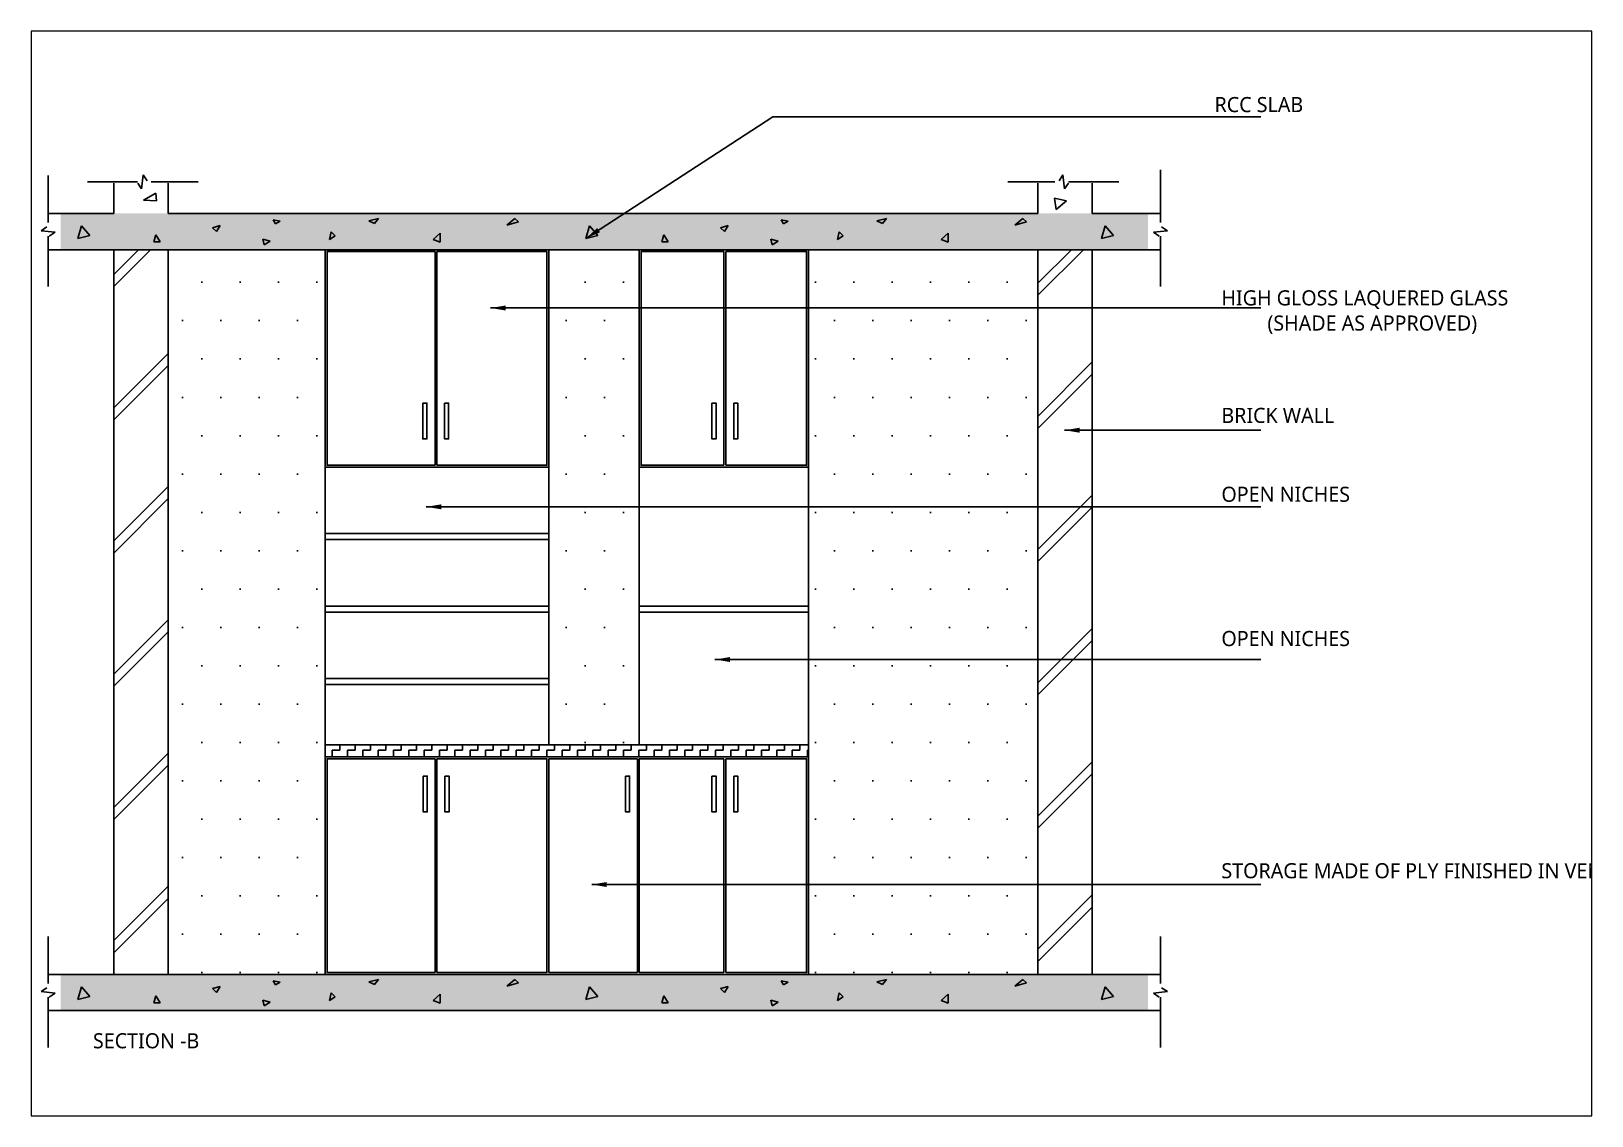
# Paper-space layout 'Layout3' of a CAD drawing. Header units: millimetres. Extents: x 29 to 257, y 20 to 178.
# The model-space entities are those that its viewports show. They can reach past a viewport. Long polylines and large blocks are cut down to what shows.
import ezdxf

# ---------------------------------------------------------------- set-up
doc = ezdxf.new("R2010")
doc.units = ezdxf.units.MM
doc.styles.get("Standard").update_dxf_attribs({"font": 'yugothic.ttf'})
doc.dimstyles.new('ISO-25', dxfattribs={"dimtxt": 2.5, "dimasz": 2.5, "dimexe": 1.25, "dimexo": 0.625, "dimtad": 1, "dimlunit": 4, "dimtxsty": 'Standard', "dimcen": 2.5, "dimadec": 0, "dimazin": 0, "dimtfac": 1, "dimtmove": 0, "dimatfit": 3, "dimfxl": 1, "dimarcsym": 0})

msp = doc.modelspace()

# ---------------------------------------------------------------- hatches: boundary and pattern name
h = msp.add_hatch()
h.set_pattern_fill('DOTS', color=256, style=0)
h.set_pattern_definition([(0, (344.2528, 217.2741), (0.79375, 1.5875), [0, -1.5875])])
h.paths.add_polyline_path([(2137.876, 812.876), (1957.85, 812.876), (1957.85, 806.876), (2137.876, 806.876)])
h = msp.add_hatch()
h.set_pattern_fill('JIS_LC_8A', color=256, scale=2, style=0)
h.set_pattern_definition([(45, (344.253, 217.274), (-11.03087, 11.03087), []), (45, (346.253, 217.274), (-11.03087, 11.03087), [])])
h.paths.add_polyline_path([(1975.657, 806.876), (1966.657, 806.876), (1966.657, 686.876), (1975.657, 686.876)])
h.paths.add_polyline_path([(2128.657, 806.876), (2119.657, 806.876), (2119.657, 686.876), (2128.657, 686.876)])
h = msp.add_hatch()
h.set_pattern_fill('DOTS', color=256, scale=4, style=0)
h.set_pattern_definition([(0, (0, 217.274), (3.175, 6.35), [0, -6.35])])
h.paths.add_polyline_path([(2081.657, 686.876), (2119.657, 686.876), (2119.657, 806.876), (2081.657, 806.876), (2081.657, 770.876)])
h.paths.add_polyline_path([(1975.657, 686.876), (2001.657, 686.876), (2001.657, 722.876), (2001.657, 806.876), (1975.657, 806.876)])
h.paths.add_polyline_path([(2038.657, 724.876), (2053.657, 724.876), (2053.657, 806.876), (2038.657, 806.876)])
h = msp.add_hatch()
h.set_pattern_fill('ZIGZAG', color=256, scale=0.4, style=0)
h.set_pattern_definition([(0, (0, 217.2741), (1.27, 1.27), [1.27, -1.27]), (90, (1.27, 217.2741), (-1.27, 1.27), [1.27, -1.27])])
h.paths.add_polyline_path([(2001.657, 724.876), (2001.657, 722.876), (2081.657, 722.876), (2081.657, 724.876)])
h = msp.add_hatch()
h.set_pattern_fill('DOTS', color=256, style=0)
h.set_pattern_definition([(0, (344.2528, 91.2741), (0.79375, 1.5875), [0, -1.5875])])
h.paths.add_polyline_path([(2137.876, 686.876), (1957.85, 686.876), (1957.85, 680.876), (2137.876, 680.876)])

# ---------------------------------------------------------------- linework, layer by layer
for p, q in [((1971.511, 819.248), (1971.27, 816.942)), ((1972.16, 818.287), (1971.511, 819.248)), ((2123.155, 818.287), (2123.804, 819.248)), ((2123.804, 819.248), (2124.044, 816.942)), ((1966.657, 812.876), (1966.657, 817.876)), ((1971.27, 816.942), (1970.622, 817.903)), ((1975.657, 812.876), (1975.657, 817.876)), ((2119.657, 812.876), (2119.657, 817.876)), ((2124.044, 816.942), (2124.693, 817.903)), ((2128.657, 812.876), (2128.657, 817.876)), ((1971.555, 815.076), (1973.593, 816.235)), ((1973.732, 814.941), (1971.555, 815.076)), ((1973.732, 814.941), (1973.593, 816.235)), ((1973.593, 816.235), (1973.732, 814.941)), ((1973.732, 814.941), (1973.732, 814.941)), ((2124.403, 814.977), (2122.377, 815.382)), ((2122.377, 815.382), (2122.66, 813.52)), ((2122.66, 813.52), (2124.403, 814.977)), ((1966.657, 812.876), (1955.777, 812.876)), ((2119.657, 812.876), (1975.657, 812.876)), ((1994.179, 811.603), (1993.05, 811.799)), ((1993.05, 811.799), (1993.443, 811.162)), ((1993.443, 811.162), (1994.179, 811.603)), ((2008.872, 811.655), (2010.457, 812.057)), ((2009.812, 811.225), (2008.872, 811.655)), ((2010.457, 812.057), (2009.812, 811.225)), ((2033.075, 812.053), (2031.729, 810.948)), ((2031.729, 810.948), (2033.643, 811.501)), ((2033.643, 811.501), (2033.075, 812.053)), ((2078.285, 811.603), (2077.156, 811.799)), ((2077.156, 811.799), (2077.549, 811.162)), ((2077.549, 811.162), (2078.285, 811.603)), ((2092.977, 811.655), (2094.563, 812.057)), ((2093.918, 811.225), (2092.977, 811.655)), ((2094.563, 812.057), (2093.918, 811.225)), ((2117.181, 812.053), (2115.835, 810.948)), ((2115.835, 810.948), (2117.749, 811.501)), ((2117.749, 811.501), (2117.181, 812.053)), ((2139.937, 812.876), (2128.657, 812.876)), ((1955.585, 810.673), (1954.624, 810.025)), ((1954.624, 810.025), (1956.93, 809.784)), ((1956.93, 809.784), (1955.969, 809.135)), ((1960.725, 808.747), (1961.334, 810.824)), ((1962.703, 809.203), (1960.725, 808.747)), ((1961.334, 810.824), (1962.703, 809.203)), ((1973.309, 808.189), (1973.596, 809.335)), ((1973.596, 809.335), (1973.309, 808.189)), ((1974.315, 808.155), (1973.596, 809.335)), ((1983.021, 810.517), (1984.246, 810.862)), ((1983.633, 809.889), (1983.021, 810.517)), ((1984.246, 810.862), (1983.633, 809.889)), ((2002.362, 808.576), (2002.635, 809.828)), ((2003.29, 809.173), (2002.362, 808.576)), ((2002.635, 809.828), (2003.29, 809.173)), ((2003.29, 809.173), (2003.29, 809.173)), ((2020.706, 809.592), (2019.542, 808.573)), ((2020.706, 808.122), (2020.706, 809.592)), ((2044.831, 808.747), (2045.439, 810.824)), ((2046.809, 809.203), (2044.831, 808.747)), ((2045.439, 810.824), (2046.809, 809.203)), ((2057.415, 808.189), (2057.702, 809.335)), ((2057.702, 809.335), (2057.415, 808.189)), ((2058.421, 808.155), (2057.702, 809.335)), ((2067.126, 810.517), (2068.352, 810.862)), ((2067.739, 809.889), (2067.126, 810.517)), ((2068.352, 810.862), (2067.739, 809.889)), ((2086.468, 808.576), (2086.741, 809.828)), ((2087.396, 809.173), (2086.468, 808.576)), ((2086.741, 809.828), (2087.396, 809.173)), ((2087.396, 809.173), (2087.396, 809.173)), ((2104.812, 809.592), (2103.648, 808.573)), ((2104.812, 808.122), (2104.812, 809.592)), ((2130.18, 808.747), (2130.789, 810.824)), ((2132.159, 809.203), (2130.18, 808.747)), ((2130.789, 810.824), (2132.159, 809.203)), ((2141.089, 810.025), (2138.784, 809.784)), ((2138.784, 809.784), (2139.744, 809.135)), ((2140.129, 810.673), (2141.089, 810.025)), ((2139.937, 806.876), (1955.777, 806.876)), ((1966.657, 686.876), (1966.657, 806.876)), ((1973.309, 808.189), (1974.315, 808.155)), ((1975.657, 686.876), (1975.657, 806.876)), ((1992.559, 808.27), (1991.308, 808.638)), ((1991.308, 808.638), (1991.529, 807.657)), ((1991.529, 807.657), (1992.559, 808.27)), ((2001.657, 686.876), (2001.657, 806.876)), ((2019.542, 808.573), (2020.706, 808.122)), ((2019.857, 806.576), (2019.857, 771.176)), ((2020.157, 806.576), (2020.157, 771.176)), ((2038.657, 724.876), (2038.657, 806.876)), ((2053.657, 724.876), (2053.657, 806.876)), ((2057.415, 808.189), (2058.421, 808.155)), ((2067.657, 771.176), (2067.657, 806.576)), ((2067.957, 771.176), (2067.957, 806.576)), ((2076.665, 808.27), (2075.414, 808.638)), ((2075.414, 808.638), (2075.635, 807.657)), ((2075.635, 807.657), (2076.665, 808.27)), ((2081.657, 686.876), (2081.657, 806.876)), ((2103.648, 808.573), (2104.812, 808.122)), ((2119.657, 686.876), (2119.657, 806.876)), ((2119.657, 686.876), (2119.657, 806.876)), ((2128.657, 686.876), (2128.657, 806.876)), ((2038.657, 770.876), (2001.657, 770.876)), ((2053.657, 770.876), (2081.657, 770.876)), ((2038.657, 759.876), (2001.657, 759.876)), ((2038.657, 758.876), (2001.657, 758.876)), ((2038.657, 747.876), (2001.657, 747.876)), ((2038.657, 746.876), (2001.657, 746.876)), ((2081.657, 747.876), (2053.657, 747.876)), ((2081.657, 746.876), (2053.657, 746.876)), ((2038.657, 735.876), (2001.657, 735.876)), ((2038.657, 734.876), (2001.657, 734.876)), ((2038.657, 722.876), (2001.657, 722.876)), ((2001.657, 722.876), (2081.657, 722.876)), ((2019.857, 722.576), (2019.857, 687.176)), ((2020.157, 722.576), (2020.157, 687.176)), ((2038.657, 687.176), (2038.657, 722.576)), ((2038.657, 722.576), (2053.357, 722.576)), ((2053.357, 687.176), (2053.357, 722.576)), ((2067.657, 722.576), (2067.657, 687.176)), ((2067.957, 722.576), (2067.957, 687.176)), ((1955.585, 684.673), (1954.624, 684.025)), ((2139.937, 686.876), (1955.777, 686.876)), ((1960.725, 682.747), (1961.334, 684.824)), ((1961.334, 684.824), (1962.703, 683.203)), ((1983.021, 684.517), (1984.246, 684.862)), ((1984.246, 684.862), (1983.633, 683.889)), ((1994.179, 685.603), (1993.05, 685.799)), ((1993.05, 685.799), (1993.443, 685.162)), ((1993.443, 685.162), (1994.179, 685.603)), ((2008.872, 685.655), (2010.457, 686.057)), ((2009.812, 685.225), (2008.872, 685.655)), ((2010.457, 686.057), (2009.812, 685.225)), ((2033.075, 686.053), (2031.729, 684.948)), ((2031.729, 684.948), (2033.643, 685.501)), ((2033.643, 685.501), (2033.075, 686.053)), ((2053.357, 687.176), (2038.657, 687.176)), ((2044.831, 682.747), (2045.439, 684.824)), ((2045.439, 684.824), (2046.809, 683.203)), ((2067.126, 684.517), (2068.352, 684.862)), ((2068.352, 684.862), (2067.739, 683.889)), ((2078.285, 685.603), (2077.156, 685.799)), ((2077.156, 685.799), (2077.549, 685.162)), ((2077.549, 685.162), (2078.285, 685.603)), ((2092.977, 685.655), (2094.563, 686.057)), ((2093.918, 685.225), (2092.977, 685.655)), ((2094.563, 686.057), (2093.918, 685.225)), ((2117.181, 686.053), (2115.835, 684.948)), ((2115.835, 684.948), (2117.749, 685.501)), ((2117.749, 685.501), (2117.181, 686.053)), ((2130.18, 682.747), (2130.789, 684.824)), ((2130.789, 684.824), (2132.159, 683.203)), ((2140.129, 684.673), (2141.089, 684.025)), ((1954.624, 684.025), (1956.93, 683.784)), ((1956.93, 683.784), (1955.969, 683.135)), ((1962.703, 683.203), (1960.725, 682.747)), ((1973.309, 682.189), (1973.596, 683.335)), ((1973.596, 683.335), (1973.309, 682.189)), ((1973.309, 682.189), (1974.315, 682.155)), ((1974.315, 682.155), (1973.596, 683.335)), ((1983.633, 683.889), (1983.021, 684.517)), ((1992.559, 682.27), (1991.308, 682.638)), ((1991.308, 682.638), (1991.529, 681.657)), ((1991.529, 681.657), (1992.559, 682.27)), ((2002.362, 682.576), (2002.635, 683.828)), ((2003.29, 683.173), (2002.362, 682.576)), ((2002.635, 683.828), (2003.29, 683.173)), ((2003.29, 683.173), (2003.29, 683.173)), ((2020.706, 683.592), (2019.542, 682.573)), ((2019.542, 682.573), (2020.706, 682.122)), ((2020.706, 682.122), (2020.706, 683.592)), ((2046.809, 683.203), (2044.831, 682.747)), ((2057.415, 682.189), (2057.702, 683.335)), ((2057.702, 683.335), (2057.415, 682.189)), ((2057.415, 682.189), (2058.421, 682.155)), ((2058.421, 682.155), (2057.702, 683.335)), ((2067.739, 683.889), (2067.126, 684.517)), ((2076.665, 682.27), (2075.414, 682.638)), ((2075.414, 682.638), (2075.635, 681.657)), ((2075.635, 681.657), (2076.665, 682.27)), ((2086.468, 682.576), (2086.741, 683.828)), ((2087.396, 683.173), (2086.468, 682.576)), ((2086.741, 683.828), (2087.396, 683.173)), ((2087.396, 683.173), (2087.396, 683.173)), ((2104.812, 683.592), (2103.648, 682.573)), ((2103.648, 682.573), (2104.812, 682.122)), ((2104.812, 682.122), (2104.812, 683.592)), ((2132.159, 683.203), (2130.18, 682.747)), ((2141.089, 684.025), (2138.784, 683.784)), ((2138.784, 683.784), (2139.744, 683.135)), ((2139.937, 680.876), (1955.777, 680.876)), ((1993.411, 680.876), (1994.669, 680.876))]:
    msp.add_line(p, q)
at = {"linetype": 'Continuous'}
for points in [[(1955.777, 811.368), (1955.777, 819.145)], [(2139.937, 811.368), (2139.937, 820.083)], [(1962.281, 818.095), (1970.598, 818.095)], [(1972.854, 818.095), (1980.632, 818.095)], [(2122.461, 818.095), (2114.683, 818.095)], [(2133.034, 818.095), (2124.717, 818.095)], [(1955.777, 800.794), (1955.777, 809.111)], [(2139.937, 800.794), (2139.937, 809.111)], [(1955.777, 685.368), (1955.777, 693.145)], [(2139.937, 685.368), (2139.937, 693.145)], [(1955.777, 674.794), (1955.777, 683.111)], [(2139.937, 674.794), (2139.937, 683.111)]]:
    msp.add_lwpolyline(points, dxfattribs=at)
for points in [[(2019.857, 771.176), (2001.957, 771.176), (2001.957, 806.576), (2019.857, 806.576)], [(2020.157, 806.576), (2038.357, 806.576), (2038.357, 771.176), (2020.157, 771.176)], [(2067.657, 806.576), (2053.957, 806.576), (2053.957, 771.176), (2067.657, 771.176)], [(2067.957, 771.176), (2081.357, 771.176), (2081.357, 806.576), (2067.957, 806.576)], [(2001.657, 724.876), (2081.657, 724.876)], [(2038.657, 686.876), (2001.657, 686.876), (2001.657, 722.876), (2038.657, 722.876)], [(2019.857, 687.176), (2001.957, 687.176), (2001.957, 722.576), (2019.857, 722.576)], [(2020.157, 722.576), (2038.357, 722.576), (2038.357, 687.176), (2020.157, 687.176)], [(2038.657, 722.576), (2038.657, 687.176)], [(2067.657, 722.576), (2053.657, 722.576), (2053.657, 687.176), (2067.657, 687.176)], [(2067.957, 687.176), (2081.357, 687.176), (2081.357, 722.576), (2067.957, 722.576)]]:
    msp.add_lwpolyline(points)
for points in [[(2081.657, 806.876), (2053.657, 806.876), (2053.657, 770.876), (2081.657, 770.876)], [(2017.819, 781.484), (2018.489, 781.484), (2018.489, 775.543), (2017.819, 775.543)], [(2021.416, 781.484), (2022.086, 781.484), (2022.086, 775.543), (2021.416, 775.543)], [(2065.693, 781.484), (2066.363, 781.484), (2066.363, 775.543), (2065.693, 775.543)], [(2069.29, 781.484), (2069.96, 781.484), (2069.96, 775.543), (2069.29, 775.543)], [(2017.893, 719.71), (2018.563, 719.71), (2018.563, 713.769), (2017.893, 713.769)], [(2021.49, 719.71), (2022.16, 719.71), (2022.16, 713.769), (2021.49, 713.769)], [(2051.393, 719.71), (2052.063, 719.71), (2052.063, 713.769), (2051.393, 713.769)], [(2065.693, 719.71), (2066.363, 719.71), (2066.363, 713.769), (2065.693, 713.769)], [(2069.29, 719.71), (2069.96, 719.71), (2069.96, 713.769), (2069.29, 713.769)]]:
    msp.add_lwpolyline(points, close=True)

# ---------------------------------------------------------------- texts
at = {"char_height": 2.5, "attachment_point": 1}
for s, insert, width in [('RCC SLAB', (2148.893, 832.158), 17.58185), ('HIGH GLOSS LAQUERED GLASS\\P         (SHADE AS APPROVED)', (2150.029, 800.151), 56.05174), ('BRICK WALL', (2150.029, 780.689), 24.12605), ('OPEN NICHES', (2150.029, 767.631), 24.12605), ('OPEN NICHES', (2150.029, 743.741), 24.12605), ('STORAGE MADE OF PLY FINISHED IN VENEER', (2150.029, 705.292), 68.70681), ('SECTION -B', (1963.205, 677.139), 19.89776)]:
    msp.add_mtext(s, dxfattribs=dict(at, insert=insert, width=width))

# ---------------------------------------------------------------- leaders
for points in [[(2044.831, 808.747), (2075.744, 828.879), (2156.547, 828.879)], [(2029.039, 797.223), (2156.547, 797.223)], [(2124.054, 776.985), (2156.547, 776.985)], [(2018.375, 764.297), (2156.547, 764.297)], [(2066.187, 739.015), (2156.547, 739.015)], [(2045.776, 701.758), (2156.547, 701.758)]]:
    msp.add_leader(points, dimstyle='ISO-25', override={"dimgap": 0.625, "dimtad": 0})

psp = doc.layouts.new('Layout3')

# ---------------------------------------------------------------- viewports
at = {"layer": '0'}
psp.add_viewport(center=(142.59, 99.11), size=(228.14, 158.5807), view_center_point=(2082.168, 753.257), view_height=179.58882, dxfattribs=at)

doc.saveas('drawing.dxf')
